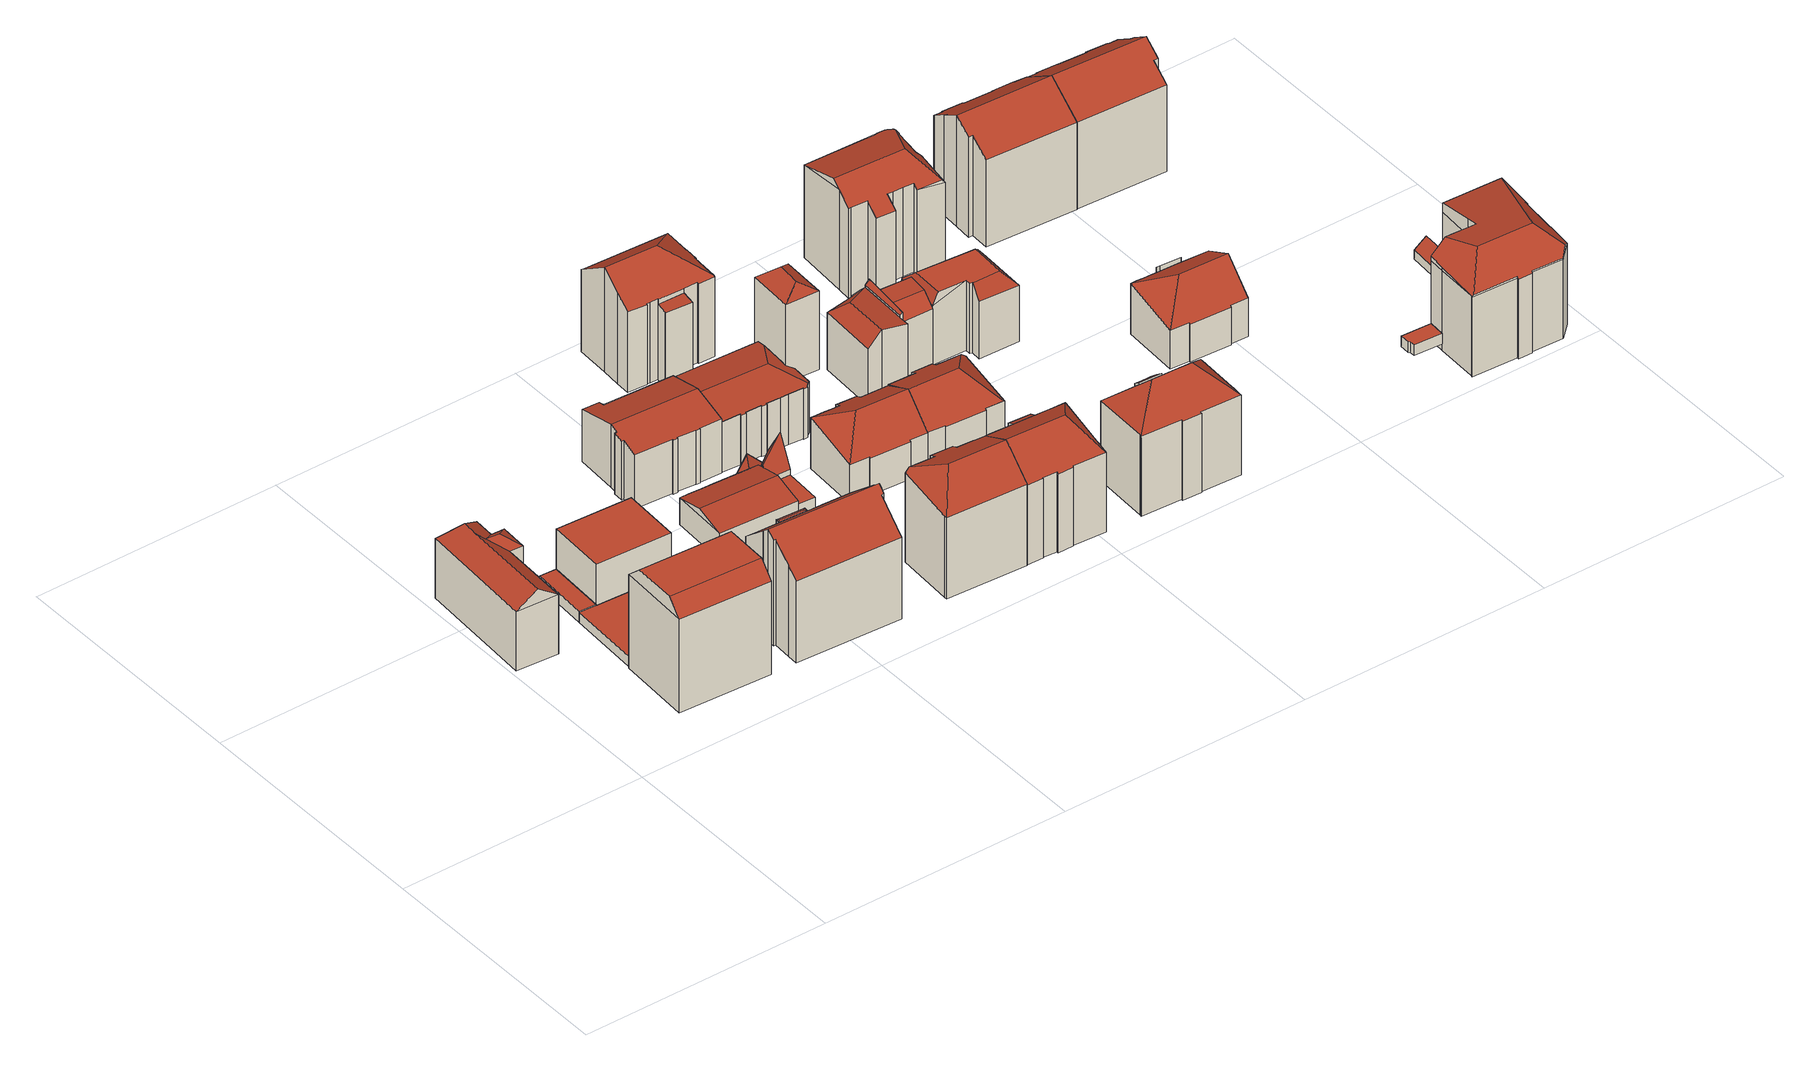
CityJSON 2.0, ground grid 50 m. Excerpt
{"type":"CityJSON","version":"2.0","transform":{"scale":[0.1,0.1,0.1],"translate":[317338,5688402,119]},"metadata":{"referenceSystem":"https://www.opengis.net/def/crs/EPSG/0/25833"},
"CityObjects":{
"building1":{"type":"Building","attributes":{"Dachtyp_tdc":"tdcFreeFormRoof","Gemeindeschluessel":14713000,"Dachneigung":35.64,"QualitaetDacherkennung":75,"Geometrietyp2DReferenz":"3000","function":"31001_9998","roofType":"5000","measuredHeight":15.45},"geometry":[{"type":"MultiSurface","lod":"2","boundaries":[[[0,1,2,3]],[[1,4,5,2]],[[4,6,7,5]],[[6,8,9,7]],[[8,10,11,9]],[[10,12,13,11]],[[12,14,15,13]],[[14,16,17,15]],[[16,0,3,17]],[[18,19,20,16,14]],[[18,14,12]],[[19,18,12,10]],[[21,22,19,10,8]],[[21,8,6]],[[22,21,6,4]],[[20,19,22,4,1]],[[0,20,1]],[[20,0,16]],[[3,2,5,7,9,11,13,15,17]]],"semantics":{"surfaces":[{"type":"WallSurface"},{"type":"RoofSurface"},{"type":"GroundSurface"}],"values":[0,0,0,0,0,0,0,0,0,1,0,1,1,1,1,1,1,1,2]}}]},
"building2":{"type":"Building","attributes":{"Dachtyp_tdc":"tdcCutGableRoof","Gemeindeschluessel":14713000,"Dachneigung":0.201,"QualitaetDacherkennung":53,"Geometrietyp2DReferenz":"3000","function":"31001_9998","roofType":"9999","measuredHeight":22.45},"geometry":[{"type":"MultiSurface","lod":"2","boundaries":[[[23,24,25,26]],[[24,27,28,25]],[[27,29,30,28]],[[29,23,26,30]],[[24,23,31,32]],[[27,24,32,33]],[[29,27,33,34]],[[23,29,34,31]],[[33,32,31,34]],[[26,25,28,30]]],"semantics":{"surfaces":[{"type":"WallSurface"},{"type":"RoofSurface"},{"type":"GroundSurface"}],"values":[0,0,0,0,1,0,1,0,1,2]}}]},
"building3":{"type":"Building","attributes":{"Gemeindeschluessel":14713000,"Geometrietyp2DReferenz":"3000","function":"31001_9998","roofType":"9999"},"children":["building3-1","building3-2"]},
"building3-1":{"type":"BuildingPart","attributes":{"Dachtyp_tdc":"tdcPolyFlatRoof","Dachneigung":0,"QualitaetDacherkennung":29,"Geometrietyp2DReferenz":"3000","roofType":"1000","measuredHeight":2.17},"parents":["building3"],"geometry":[{"type":"MultiSurface","lod":"2","boundaries":[[[35,36,37,38]],[[36,39,40,37]],[[39,41,42,40]],[[43,35,38,44]],[[43,41,39,36,35]],[[38,37,40,42,44]],[[44,42,41,43]]],"semantics":{"surfaces":[{"type":"WallSurface"},{"type":"RoofSurface"},{"type":"GroundSurface"},{"type":"ClosureSurface"}],"values":[0,0,0,0,1,2,3]}}]},
"building3-2":{"type":"BuildingPart","attributes":{"Dachtyp_tdc":"tdcPolyFlatRoof","Dachneigung":0,"QualitaetDacherkennung":27,"Geometrietyp2DReferenz":"3000","roofType":"1000","measuredHeight":2.33},"parents":["building3"],"geometry":[{"type":"MultiSurface","lod":"2","boundaries":[[[45,46,43,44,47]],[[48,49,50,42,41]],[[49,45,47,50]],[[49,48,46,45]],[[47,44,42,50]],[[41,43,46,48]],[[41,42,44,43]]],"semantics":{"surfaces":[{"type":"WallSurface"},{"type":"RoofSurface"},{"type":"GroundSurface"},{"type":"ClosureSurface"}],"values":[0,0,0,1,2,0,3]}}]},
"building4":{"type":"Building","attributes":{"Dachtyp_tdc":"tdcPolyFlatRoof","Gemeindeschluessel":14713000,"Dachneigung":0,"QualitaetDacherkennung":63,"Geometrietyp2DReferenz":"3000","function":"31001_9998","roofType":"1000","measuredHeight":10.54},"geometry":[{"type":"MultiSurface","lod":"2","boundaries":[[[51,52,53,54]],[[52,55,56,53]],[[55,57,58,56]],[[57,51,54,58]],[[57,55,52,51]],[[54,53,56,58]]],"semantics":{"surfaces":[{"type":"WallSurface"},{"type":"RoofSurface"},{"type":"GroundSurface"}],"values":[0,0,0,0,1,2]}}]},
"building5":{"type":"Building","attributes":{"Dachtyp_tdc":"tdcGableRoof","Gemeindeschluessel":14713000,"Dachneigung":12.42,"QualitaetDacherkennung":19,"Geometrietyp2DReferenz":"3000","function":"31001_9998","roofType":"3100","measuredHeight":2.72},"geometry":[{"type":"MultiSurface","lod":"2","boundaries":[[[59,60,61,62]],[[60,63,64,61]],[[63,65,66,64]],[[65,59,62,66]],[[63,60,67]],[[59,65,68]],[[60,59,68,67]],[[65,63,67,68]],[[62,61,64,66]]],"semantics":{"surfaces":[{"type":"WallSurface"},{"type":"RoofSurface"},{"type":"GroundSurface"}],"values":[0,0,0,0,0,0,1,1,2]}}]},
"building6":{"type":"Building","attributes":{"Gemeindeschluessel":14713000,"Geometrietyp2DReferenz":"3000","function":"31001_9998","roofType":"9999"},"children":["building6-1","building6-2"]},
"building6-1":{"type":"BuildingPart","attributes":{"Dachtyp_tdc":"tdcFreeFormRoof","Dachneigung":22.04,"QualitaetDacherkennung":38,"Geometrietyp2DReferenz":"3000","roofType":"5000","measuredHeight":17.11},"parents":["building6"],"geometry":[{"type":"MultiSurface","lod":"2","boundaries":[[[69,70,71,72]],[[70,73,74,71]],[[73,75,76,74]],[[75,77,78,76]],[[77,79,80,78]],[[79,81,82,80]],[[81,83,84,82]],[[83,81,85]],[[81,79,77,75,86,85]],[[75,73,70,69,73,86]],[[73,83,85,86]],[[71,74,76,78,80,82,84,74,72]],[[74,84,83,73]],[[74,73,69,72]]],"semantics":{"surfaces":[{"type":"WallSurface"},{"type":"RoofSurface"},{"type":"GroundSurface"},{"type":"ClosureSurface"}],"values":[0,0,0,0,0,0,0,1,1,1,1,2,3,3]}}]},
"building6-2":{"type":"BuildingPart","attributes":{"Dachtyp_tdc":"tdcFreeFormRoof","Dachneigung":40.83,"QualitaetDacherkennung":9,"Geometrietyp2DReferenz":"3000","roofType":"5000","measuredHeight":23.39},"parents":["building6"],"geometry":[{"type":"MultiSurface","lod":"2","boundaries":[[[87,88,89,90]],[[88,91,72,89]],[[91,69,72]],[[92,93,84,83]],[[92,94,95,93]],[[94,96,97,95]],[[96,98,99,97]],[[98,100,101,99]],[[100,102,103,101]],[[102,104,105,103]],[[104,106,107,105]],[[106,108,109,107]],[[108,110,111,109]],[[110,112,113,111]],[[112,114,115,113]],[[114,116,117,115]],[[116,118,119,117]],[[118,120,121,119]],[[120,122,123,121]],[[122,124,125,123]],[[124,126,127,125]],[[126,87,90,127]],[[122,120,118,116,114,112,110,108,106,104]],[[104,102,100,98,96,94,92,83,91,88,87,126,124,122]],[[90,89,72,74,84,93,95,97,99,101,103,105,107,109,111,113,115,117,119,121,123,125,127]],[[73,69,91,83]],[[83,84,74,73]],[[74,72,69,73]]],"semantics":{"surfaces":[{"type":"WallSurface"},{"type":"RoofSurface"},{"type":"GroundSurface"},{"type":"ClosureSurface"}],"values":[0,0,0,0,0,0,0,0,0,0,0,0,0,0,0,0,0,0,0,0,0,0,1,1,2,0,3,3]}}]},
"building7":{"type":"Building","attributes":{"Dachtyp_tdc":"tdcFreeFormRoof","Gemeindeschluessel":14713000,"Dachneigung":14.47,"QualitaetDacherkennung":83,"Geometrietyp2DReferenz":"3000","function":"31001_9998","roofType":"5000","measuredHeight":7.15},"geometry":[{"type":"MultiSurface","lod":"2","boundaries":[[[128,129,130,131]],[[129,132,133,130]],[[132,134,135,133]],[[134,136,137,135]],[[136,138,139,137]],[[138,140,141,139]],[[140,142,143,141]],[[142,144,145,143]],[[144,146,147,145]],[[146,128,131,147]],[[148,149,150,128,146]],[[151,152,153,154,155,156,129,150,149]],[[128,150,129]],[[129,156,132]],[[132,156,155,134]],[[134,155,154,136]],[[136,154,153,138]],[[138,153,152,140]],[[140,152,151,142]],[[142,151,149,148,144]],[[144,148,146]],[[131,130,133,135,137,139,141,143,145,147]]],"semantics":{"surfaces":[{"type":"WallSurface"},{"type":"RoofSurface"},{"type":"GroundSurface"}],"values":[0,0,0,0,0,0,0,0,0,0,1,1,0,0,0,0,0,0,0,0,0,2]}}]},
"building8":{"type":"Building","attributes":{"Dachtyp_tdc":"tdcGableRoof","Gemeindeschluessel":14713000,"Dachneigung":14.67,"QualitaetDacherkennung":78,"Geometrietyp2DReferenz":"3000","function":"31001_9998","roofType":"3100","measuredHeight":13.13},"geometry":[{"type":"MultiSurface","lod":"2","boundaries":[[[157,158,159,160]],[[158,161,162,159]],[[161,163,164,162]],[[163,165,166,164]],[[165,167,168,166]],[[167,169,170,168]],[[169,171,172,170]],[[171,173,174,172]],[[173,175,176,174]],[[175,177,178,176]],[[177,179,180,178]],[[179,181,182,180]],[[181,183,184,182]],[[183,185,186,184]],[[185,187,188,186]],[[187,189,190,188]],[[189,191,192,190]],[[191,193,194,192]],[[193,195,196,194]],[[195,157,160,196]],[[191,189,187,185,183,181,179,177,175,173,171,169,167,165,163,161]],[[161,158,157,195,193,191]],[[160,159,162,164,166,168,170,172,174,176,178,180,182,184,186,188,190,192,194,196]]],"semantics":{"surfaces":[{"type":"WallSurface"},{"type":"RoofSurface"},{"type":"GroundSurface"}],"values":[0,0,0,0,0,0,0,0,0,0,0,0,0,0,0,0,0,0,0,0,1,1,2]}}]},
"building9":{"type":"Building","attributes":{"Dachtyp_tdc":"tdcPolyFlatRoof","Gemeindeschluessel":14713000,"Dachneigung":0,"QualitaetDacherkennung":0,"Geometrietyp2DReferenz":"3000","BezugspunktDach":"2000","function":"31001_9998","measuredHeight":3},"geometry":[{"type":"MultiSurface","lod":"2","boundaries":[[[197,198,199,200]],[[200,199,201,202]],[[199,198,203,201]],[[198,197,204,203]],[[197,200,202,204]],[[202,201,203,204]]],"semantics":{"surfaces":[{"type":"RoofSurface"},{"type":"WallSurface"},{"type":"GroundSurface"}],"values":[0,1,1,1,1,2]}}]},
"building10":{"type":"Building","attributes":{"Gemeindeschluessel":14713000,"Geometrietyp2DReferenz":"3000","function":"31001_9998","roofType":"9999"},"children":["building10-1","building10-2"]},
"building10-1":{"type":"BuildingPart","attributes":{"Dachtyp_tdc":"tdcFreeFormRoof","Dachneigung":57.97,"QualitaetDacherkennung":7,"Geometrietyp2DReferenz":"3000","roofType":"5000","measuredHeight":5.35},"parents":["building10"],"geometry":[{"type":"MultiSurface","lod":"2","boundaries":[[[205,206,139,141]],[[206,207,208,139]],[[207,209,210,208]],[[211,209,207]],[[212,211,207,206]],[[212,206,205]],[[211,212,205,209]],[[141,139,208,210]],[[141,210,209,205]]],"semantics":{"surfaces":[{"type":"WallSurface"},{"type":"RoofSurface"},{"type":"GroundSurface"},{"type":"ClosureSurface"}],"values":[0,0,0,0,1,1,1,2,3]}}]},
"building10-2":{"type":"BuildingPart","attributes":{"Dachtyp_tdc":"tdcFreeFormRoof","Dachneigung":65.36,"QualitaetDacherkennung":5,"Geometrietyp2DReferenz":"3000","roofType":"5000","measuredHeight":10.24},"parents":["building10"],"geometry":[{"type":"MultiSurface","lod":"2","boundaries":[[[213,214,215,210,209]],[[214,216,217,215]],[[216,218,143,217]],[[218,219,205,141,143]],[[220,221,213,219,222]],[[218,216,220,222]],[[214,221,220,216]],[[213,221,214]],[[218,222,219]],[[141,210,215,217,143]],[[209,205,219,213]],[[209,210,141,205]]],"semantics":{"surfaces":[{"type":"WallSurface"},{"type":"RoofSurface"},{"type":"GroundSurface"},{"type":"ClosureSurface"}],"values":[0,0,0,0,1,1,0,0,0,2,0,3]}}]},
"building11":{"type":"Building","attributes":{"Dachtyp_tdc":"tdcFreeFormRoof","Gemeindeschluessel":14713000,"Dachneigung":43.64,"QualitaetDacherkennung":47,"Geometrietyp2DReferenz":"3000","function":"31001_9998","roofType":"5000","measuredHeight":22.52},"geometry":[{"type":"MultiSurface","lod":"2","boundaries":[[[223,224,225,226]],[[224,227,228,225]],[[227,229,230,228]],[[229,231,232,230]],[[231,233,234,232]],[[233,235,236,234]],[[235,237,238,236]],[[237,239,240,238]],[[239,241,242,240]],[[241,243,244,242]],[[243,245,246,244]],[[245,247,248,246]],[[247,223,226,248]],[[249,250,227,224,223]],[[247,251,249,223]],[[251,245,243,241,239,237,235,233,231,229,250,249]],[[229,227,250]],[[247,245,251]],[[226,225,228,230,232,234,236,238,240,242,244,246,248]]],"semantics":{"surfaces":[{"type":"WallSurface"},{"type":"RoofSurface"},{"type":"GroundSurface"}],"values":[0,0,0,0,0,0,0,0,0,0,0,0,0,1,1,1,0,0,2]}}]},
"building12":{"type":"Building","attributes":{"Dachtyp_tdc":"tdcFreeFormRoof","Gemeindeschluessel":14713000,"Dachneigung":11.57,"QualitaetDacherkennung":50,"Geometrietyp2DReferenz":"3000","function":"31001_9998","roofType":"5000","measuredHeight":12.09},"geometry":[{"type":"MultiSurface","lod":"2","boundaries":[[[252,253,254,255]],[[253,256,257,254]],[[256,258,259,257]],[[258,260,261,259]],[[260,262,263,261]],[[262,264,265,263]],[[264,266,267,265]],[[266,268,269,267]],[[268,270,271,269]],[[270,272,273,271]],[[272,274,275,273]],[[274,276,277,275]],[[276,278,279,277]],[[278,280,281,279]],[[280,282,283,281]],[[282,284,285,283]],[[284,286,287,285]],[[286,288,289,287]],[[288,290,291,289]],[[290,292,293,291]],[[292,294,295,293]],[[294,296,297,295]],[[296,252,255,297]],[[298,299,300,301,302,303,304,305]],[[302,306,307,308,309,303]],[[310,268,266,311,312,313,314,256,253,315,304,303,309,316,317,276,274,318]],[[270,310,318,272]],[[272,318,274]],[[276,317,278]],[[278,317,316,280]],[[280,316,309,308,282]],[[296,305,304,315,252]],[[252,315,253]],[[256,314,258]],[[258,314,313,260]],[[260,313,312,262]],[[262,312,311,264]],[[264,311,266]],[[268,310,270]],[[282,308,307,284]],[[284,307,306,286]],[[294,298,305,296]],[[288,301,300,290]],[[286,306,302,301,288]],[[290,300,299,292]],[[292,299,298,294]],[[255,254,257,259,261,263,265,267,269,271,273,275,277,279,281,283,285,287,289,291,293,295,297]]],"semantics":{"surfaces":[{"type":"WallSurface"},{"type":"RoofSurface"},{"type":"GroundSurface"}],"values":[0,0,0,0,0,0,0,0,0,0,0,0,0,0,0,0,0,0,0,0,0,0,0,1,1,1,0,0,0,0,0,0,0,0,0,0,0,0,0,0,0,0,0,0,0,0,2]}}]},
"building13":{"type":"Building","attributes":{"Dachtyp_tdc":"tdcHipAndGableRoof","Gemeindeschluessel":14713000,"Dachneigung":44.43,"QualitaetDacherkennung":40,"Geometrietyp2DReferenz":"3000","function":"31001_9998","roofType":"5000","measuredHeight":13.6},"geometry":[{"type":"MultiSurface","lod":"2","boundaries":[[[319,320,321,322]],[[320,323,324,321]],[[323,325,326,324]],[[325,327,328,326]],[[327,329,330,328]],[[329,331,332,330]],[[331,333,334,332]],[[333,335,336,334]],[[335,337,338,336]],[[337,339,340,338]],[[339,341,342,340]],[[341,343,344,342]],[[343,345,346,344]],[[345,347,348,346]],[[347,349,350,348]],[[349,319,322,350]],[[345,343,351]],[[343,341,339,337,335,333,331,351]],[[331,329,327,325,323,320,319,349,347,345,351]],[[322,321,324,326,328,330,332,334,336,338,340,342,344,346,348,350]]],"semantics":{"surfaces":[{"type":"WallSurface"},{"type":"RoofSurface"},{"type":"GroundSurface"}],"values":[0,0,0,0,0,0,0,0,0,0,0,0,0,0,0,0,1,1,1,2]}}]},
"building14":{"type":"Building","attributes":{"Gemeindeschluessel":14713000,"Geometrietyp2DReferenz":"3000","function":"31001_9998","roofType":"9999"},"children":["building14-1","building14-2"]},
"building14-1":{"type":"BuildingPart","attributes":{"Dachtyp_tdc":"tdcHipAndGableRoof","Dachneigung":44.74,"QualitaetDacherkennung":51,"Geometrietyp2DReferenz":"3000","roofType":"5000","measuredHeight":22.48},"parents":["building14"],"geometry":[{"type":"MultiSurface","lod":"2","boundaries":[[[352,353,354,355]],[[353,356,357,354]],[[356,358,359,357]],[[358,360,361,359]],[[360,362,363,361]],[[362,245,364,363]],[[245,365,366,364]],[[365,367,368,366]],[[369,370,371,372]],[[370,373,374,371]],[[373,375,376,374]],[[375,377,378,376]],[[377,379,380,378]],[[379,381,382,380]],[[381,383,384,382]],[[383,385,386,384]],[[385,387,388,386]],[[387,352,355,388]],[[383,381,379,377,375,373,370,389]],[[370,369,390,367,365,245,362,389]],[[362,360,358,356,353,352,387,385,383,389]],[[355,354,357,359,361,363,364,366,368,372,371,374,376,378,380,382,384,386,388]],[[372,368,367,390,369]]],"semantics":{"surfaces":[{"type":"WallSurface"},{"type":"RoofSurface"},{"type":"GroundSurface"},{"type":"ClosureSurface"}],"values":[0,0,0,0,0,0,0,0,0,0,0,0,0,0,0,0,0,0,1,1,1,2,3]}}]},
"building14-2":{"type":"BuildingPart","attributes":{"Dachtyp_tdc":"tdcPolyFlatRoof","Dachneigung":25.79,"QualitaetDacherkennung":53,"Geometrietyp2DReferenz":"3000","roofType":"2100","measuredHeight":19.41},"parents":["building14"],"geometry":[{"type":"MultiSurface","lod":"2","boundaries":[[[365,366,368,367]],[[365,391,392,366]],[[391,393,394,392]],[[393,395,396,394]],[[395,397,398,396]],[[397,399,400,398]],[[399,369,372,400]],[[399,397,395,393,391,365,367,390,369]],[[368,366,392,394,396,398,400,372]],[[367,368,372,369,390]]],"semantics":{"surfaces":[{"type":"WallSurface"},{"type":"RoofSurface"},{"type":"GroundSurface"},{"type":"ClosureSurface"}],"values":[0,0,0,0,0,0,0,1,2,3]}}]},
"building15":{"type":"Building","attributes":{"Gemeindeschluessel":14713000,"Geometrietyp2DReferenz":"3000","function":"31001_9998","roofType":"9999"},"children":["building15-1","building15-2"]},
"building15-1":{"type":"BuildingPart","attributes":{"Dachtyp_tdc":"tdcPolyFlatRoof","Dachneigung":9.5,"QualitaetDacherkennung":42,"Geometrietyp2DReferenz":"3000","roofType":"2100","measuredHeight":15.81},"parents":["building15"],"geometry":[{"type":"MultiSurface","lod":"2","boundaries":[[[401,402,403,404]],[[402,405,406,403]],[[405,407,408,406]],[[407,409,410,408]],[[409,407,405,402,401]],[[404,403,406,408,410]],[[404,410,409,401]]],"semantics":{"surfaces":[{"type":"WallSurface"},{"type":"RoofSurface"},{"type":"GroundSurface"},{"type":"ClosureSurface"}],"values":[0,0,0,0,1,2,3]}}]},
"building15-2":{"type":"BuildingPart","attributes":{"Dachtyp_tdc":"tdcHipAndGableRoof","Dachneigung":36.44,"QualitaetDacherkennung":49,"Geometrietyp2DReferenz":"3000","roofType":"5000","measuredHeight":21.84},"parents":["building15"],"geometry":[{"type":"MultiSurface","lod":"2","boundaries":[[[411,412,404,413]],[[412,401,404]],[[414,415,416,410,409]],[[415,417,418,416]],[[417,419,420,418]],[[419,421,422,420]],[[421,423,424,422]],[[423,425,426,424]],[[425,427,428,426]],[[427,429,430,428]],[[429,431,432,430]],[[431,433,434,432]],[[433,435,436,434]],[[435,437,438,436]],[[437,439,440,438]],[[439,441,442,440]],[[441,443,444,442]],[[443,445,446,444]],[[445,447,448,446]],[[447,411,413,448]],[[443,441,439,437,435,433,449]],[[433,431,429,427,449]],[[427,425,423,421,419,417,415,414,412,411,447,445,443,449]],[[413,404,410,416,418,420,422,424,426,428,430,432,434,436,438,440,442,444,446,448]],[[414,409,401,412]],[[409,410,404,401]]],"semantics":{"surfaces":[{"type":"WallSurface"},{"type":"RoofSurface"},{"type":"GroundSurface"},{"type":"ClosureSurface"}],"values":[0,0,0,0,0,0,0,0,0,0,0,0,0,0,0,0,0,0,0,0,1,1,1,2,0,3]}}]},
"building16":{"type":"Building","attributes":{"Dachtyp_tdc":"tdcFreeFormRoof","Gemeindeschluessel":14713000,"Dachneigung":43.61,"QualitaetDacherkennung":34,"Geometrietyp2DReferenz":"3000","function":"31001_9998","roofType":"5000","measuredHeight":13.53},"geometry":[{"type":"MultiSurface","lod":"2","boundaries":[[[450,451,452,330]],[[451,453,454,452]],[[453,455,456,454]],[[455,457,458,456]],[[457,459,460,458]],[[459,461,462,460]],[[461,463,464,462]],[[463,465,466,464]],[[465,467,468,466]],[[467,469,470,468]],[[469,471,472,470]],[[471,473,474,472]],[[473,475,476,474]],[[475,477,334,476]],[[477,450,330,334]],[[478,467,465,479,480]],[[479,463,461,459,457,455,453,451,450,481,480]],[[469,478,480,481,477,475,473,471]],[[465,463,479]],[[469,467,478]],[[450,477,481]],[[330,452,454,456,458,460,462,464,466,468,470,472,474,476,334]]],"semantics":{"surfaces":[{"type":"WallSurface"},{"type":"RoofSurface"},{"type":"GroundSurface"}],"values":[0,0,0,0,0,0,0,0,0,0,0,0,0,0,0,1,1,1,0,0,0,2]}}]},
"building17":{"type":"Building","attributes":{"Dachtyp_tdc":"tdcFreeFormRoof","Gemeindeschluessel":14713000,"Dachneigung":35.57,"QualitaetDacherkennung":5,"Geometrietyp2DReferenz":"3000","function":"31001_9998","roofType":"5000","measuredHeight":18.81},"geometry":[{"type":"MultiSurface","lod":"2","boundaries":[[[482,483,484,485]],[[483,486,487,484]],[[486,488,489,487]],[[488,482,485,489]],[[490,488,486]],[[491,490,486,483]],[[491,483,482]],[[490,491,482,488]],[[485,484,487,489]]],"semantics":{"surfaces":[{"type":"WallSurface"},{"type":"RoofSurface"},{"type":"GroundSurface"}],"values":[0,0,0,0,1,1,1,1,2]}}]},
"building18":{"type":"Building","attributes":{"Gemeindeschluessel":14713000,"Geometrietyp2DReferenz":"3000","function":"31001_9998","roofType":"9999"},"children":["building18-1","building18-2","building18-3"]},
"building18-1":{"type":"BuildingPart","attributes":{"Dachtyp_tdc":"tdcHipAndGableRoof","Dachneigung":11.38,"QualitaetDacherkennung":42,"Geometrietyp2DReferenz":"3000","roofType":"5000","measuredHeight":14.66},"parents":["building18"],"geometry":[{"type":"MultiSurface","lod":"2","boundaries":[[[492,493,494,495]],[[493,496,497,494]],[[496,498,499,497]],[[498,500,501,499]],[[500,502,503,501]],[[502,504,505,503]],[[506,507,508,509]],[[507,492,495,508]],[[504,502,500,498,496,510]],[[496,493,492,510]],[[492,507,506,504,510]],[[495,494,497,499,501,503,505,509,508]],[[506,509,505,504]]],"semantics":{"surfaces":[{"type":"WallSurface"},{"type":"RoofSurface"},{"type":"GroundSurface"},{"type":"ClosureSurface"}],"values":[0,0,0,0,0,0,0,0,1,1,1,2,3]}}]},
"building18-2":{"type":"BuildingPart","attributes":{"Dachtyp_tdc":"tdcPolyFlatRoof","Dachneigung":37.88,"QualitaetDacherkennung":67,"Geometrietyp2DReferenz":"3000","roofType":"2100","measuredHeight":14.92},"parents":["building18"],"geometry":[{"type":"MultiSurface","lod":"2","boundaries":[[[511,512,513]],[[511,514,515,512]],[[514,516,506,509,515]],[[517,518,519,520,505]],[[518,517,516,514,511]],[[512,515,509,505,520,521,522]],[[505,504,506,516,517]],[[505,509,506,504]],[[511,513,523,524,519,518]],[[513,512,522,523]],[[523,522,521,524]],[[524,521,520,519]]],"semantics":{"surfaces":[{"type":"WallSurface"},{"type":"RoofSurface"},{"type":"GroundSurface"},{"type":"ClosureSurface"}],"values":[0,0,0,0,1,2,0,3,0,3,3,3]}}]},
"building18-3":{"type":"BuildingPart","attributes":{"Dachtyp_tdc":"tdcCutGableRoof","Dachneigung":46.54,"QualitaetDacherkennung":61,"Geometrietyp2DReferenz":"3000","roofType":"9999","measuredHeight":14.48},"parents":["building18"],"geometry":[{"type":"MultiSurface","lod":"2","boundaries":[[[519,525,526,520]],[[525,527,528,526]],[[527,529,530,528]],[[529,531,532,530]],[[531,533,534,532]],[[533,535,536,534]],[[535,513,512,536]],[[531,529,527,525,519,524]],[[523,513,535,533]],[[524,523,533,531]],[[520,526,528,530,532,534,536,512,522,521]],[[522,512,513,523]],[[521,522,523,524]],[[519,520,521,524]]],"semantics":{"surfaces":[{"type":"WallSurface"},{"type":"RoofSurface"},{"type":"GroundSurface"},{"type":"ClosureSurface"}],"values":[0,0,0,0,0,0,0,1,1,1,2,3,3,3]}}]},
"building19":{"type":"Building","attributes":{"Gemeindeschluessel":14713000,"Geometrietyp2DReferenz":"3000","function":"31001_9998","roofType":"9999"},"children":["building19-1","building19-2"]},
"building19-1":{"type":"BuildingPart","attributes":{"Dachtyp_tdc":"tdcHipRoof","Dachneigung":43.5,"QualitaetDacherkennung":73,"Geometrietyp2DReferenz":"3000","roofType":"3200","measuredHeight":22.29},"parents":["building19"],"geometry":[{"type":"MultiSurface","lod":"2","boundaries":[[[537,538,539,540]],[[538,541,542,539]],[[541,543,544,542]],[[543,545,546,544]],[[545,547,548,546]],[[547,549,550,548]],[[549,551,552,550]],[[551,553,552]],[[554,555,556,557]],[[555,558,559,556]],[[558,560,561,559]],[[560,562,563,561]],[[562,564,565,563]],[[564,566,567,565]],[[566,568,569,567]],[[568,570,571,569]],[[570,572,573,571]],[[572,574,575,573]],[[574,576,577,575]],[[576,578,579,577]],[[578,580,581,579]],[[580,537,540,581]],[[576,574,572,570,568,566,564,562,582]],[[549,547,545,543,541,583]],[[562,560,558,555,554,553,551,549,583,582]],[[541,538,537,580,578,576,582,583]],[[540,539,542,544,546,548,550,552,557,556,559,561,563,565,567,569,571,573,575,577,579,581]],[[554,557,552,553]]],"semantics":{"surfaces":[{"type":"WallSurface"},{"type":"RoofSurface"},{"type":"GroundSurface"},{"type":"ClosureSurface"}],"values":[0,0,0,0,0,0,0,0,0,0,0,0,0,0,0,0,0,0,0,0,0,0,1,1,1,1,2,3]}}]},
"building19-2":{"type":"BuildingPart","attributes":{"Dachtyp_tdc":"tdcPolyFlatRoof","Dachneigung":33.32,"QualitaetDacherkennung":60,"Geometrietyp2DReferenz":"3000","roofType":"2100","measuredHeight":16.84},"parents":["building19"],"geometry":[{"type":"MultiSurface","lod":"2","boundaries":[[[584,585,586,587]],[[585,588,589,586]],[[588,590,591,589]],[[590,592,593,591]],[[592,594,595,593]],[[594,596,554,557,595]],[[597,584,587,552,553]],[[597,596,594,592,590,588,585,584]],[[587,586,589,591,593,595,557,552]],[[553,554,596,597]],[[553,552,557,554]]],"semantics":{"surfaces":[{"type":"WallSurface"},{"type":"RoofSurface"},{"type":"GroundSurface"},{"type":"ClosureSurface"}],"values":[0,0,0,0,0,0,0,1,2,0,3]}}]},
"building20":{"type":"Building","attributes":{"Dachtyp_tdc":"tdcFreeFormRoof","Gemeindeschluessel":14713000,"Dachneigung":0.538,"QualitaetDacherkennung":46,"Geometrietyp2DReferenz":"3000","function":"31001_9998","roofType":"5000","measuredHeight":14.73},"geometry":[{"type":"MultiSurface","lod":"2","boundaries":[[[598,599,600,601]],[[599,602,603,600]],[[602,604,605,603]],[[604,606,607,605]],[[606,608,609,607]],[[608,610,611,609]],[[610,612,613,611]],[[612,614,615,613]],[[614,616,617,615]],[[616,618,619,617]],[[618,620,621,619]],[[620,622,623,621]],[[622,624,625,623]],[[624,626,627,625]],[[626,628,629,627]],[[628,598,601,629]],[[630,631,632,604,602]],[[633,634,618,616,614,612,610,608,606,632,631]],[[622,620,634,633,635,624]],[[624,635,636,626]],[[628,636,635,633,631,630,599,598]],[[602,599,630]],[[606,604,632]],[[620,618,634]],[[628,626,636]],[[601,600,603,605,607,609,611,613,615,617,619,621,623,625,627,629]]],"semantics":{"surfaces":[{"type":"WallSurface"},{"type":"RoofSurface"},{"type":"GroundSurface"}],"values":[0,0,0,0,0,0,0,0,0,0,0,0,0,0,0,0,1,1,1,1,1,0,0,0,0,2]}}]},
"building21":{"type":"Building","attributes":{"Dachtyp_tdc":"tdcFreeFormRoof","Gemeindeschluessel":14713000,"Dachneigung":17,"QualitaetDacherkennung":22,"Geometrietyp2DReferenz":"3000","function":"31001_9998","roofType":"5000","measuredHeight":22.2},"geometry":[{"type":"MultiSurface","lod":"2","boundaries":[[[637,638,639,640]],[[638,641,642,639]],[[641,643,644,642]],[[643,645,646,644]],[[645,647,648,646]],[[647,649,650,648]],[[649,651,652,650]],[[651,653,654,652]],[[653,655,656,654]],[[655,657,658,656]],[[657,659,660,658]],[[659,661,662,660]],[[661,663,664,662]],[[663,665,666,664]],[[665,667,668,666]],[[667,669,670,668]],[[669,671,672,670]],[[671,673,674,672]],[[673,675,676,674]],[[675,677,678,676]],[[677,679,680,678]],[[679,681,682,680]],[[681,683,684,682]],[[683,637,640,684]],[[685,667,665,663,661,659,686,687]],[[686,657,655,653,651,649,647,645,688,687]],[[681,679,677,675,673,671,669,685,687,688,643,641,638,637,683]],[[645,643,688]],[[659,657,686]],[[669,667,685]],[[640,639,642,644,646,648,650,652,654,656,658,660,662,664,666,668,670,672,674,676,678,680,682,684]]],"semantics":{"surfaces":[{"type":"WallSurface"},{"type":"RoofSurface"},{"type":"GroundSurface"}],"values":[0,0,0,0,0,0,0,0,0,0,0,0,0,0,0,0,0,0,0,0,0,0,0,0,1,1,1,0,0,0,2]}}]},
"building22":{"type":"Building","attributes":{"Gemeindeschluessel":14713000,"Geometrietyp2DReferenz":"3000","function":"31001_9998","roofType":"9999"},"children":["building22-1","building22-2"]},
"building22-1":{"type":"BuildingPart","attributes":{"Dachtyp_tdc":"tdcHipAndGableRoof","Dachneigung":44.44,"QualitaetDacherkennung":40,"Geometrietyp2DReferenz":"3000","roofType":"5000","measuredHeight":13.73},"parents":["building22"],"geometry":[{"type":"MultiSurface","lod":"2","boundaries":[[[689,690,691,692]],[[693,694,695,696]],[[694,697,698,695]],[[697,699,700,698]],[[699,701,702,700]],[[701,703,704,702]],[[703,705,706,704]],[[705,707,708,706]],[[707,709,710,708]],[[709,711,712,710]],[[711,713,714,712]],[[713,715,716,714]],[[715,689,692,716]],[[711,709,717]],[[709,707,705,703,701,699,697,717]],[[697,694,693,690,689,715,713,711,717]],[[692,691,696,695,698,700,702,704,706,708,710,712,714,716]],[[696,691,690,693]]],"semantics":{"surfaces":[{"type":"WallSurface"},{"type":"RoofSurface"},{"type":"GroundSurface"},{"type":"ClosureSurface"}],"values":[0,0,0,0,0,0,0,0,0,0,0,0,0,1,1,1,2,3]}}]},
"building22-2":{"type":"BuildingPart","attributes":{"Dachtyp_tdc":"tdcPolyFlatRoof","Dachneigung":42.07,"QualitaetDacherkennung":60,"Geometrietyp2DReferenz":"3000","roofType":"2100","measuredHeight":11.64},"parents":["building22"],"geometry":[{"type":"MultiSurface","lod":"2","boundaries":[[[718,719,693,696,720]],[[721,722,723,691,690]],[[722,718,720,723]],[[722,721,719,718]],[[720,696,691,723]],[[690,693,719,721]],[[690,691,696,693]]],"semantics":{"surfaces":[{"type":"WallSurface"},{"type":"RoofSurface"},{"type":"GroundSurface"},{"type":"ClosureSurface"}],"values":[0,0,0,1,2,0,3]}}]},
"building23":{"type":"Building","attributes":{"Dachtyp_tdc":"tdcGableRoof","Gemeindeschluessel":14713000,"Dachneigung":33.89,"QualitaetDacherkennung":49,"Geometrietyp2DReferenz":"3000","function":"31001_9998","roofType":"3100","measuredHeight":23.28},"geometry":[{"type":"MultiSurface","lod":"2","boundaries":[[[724,725,726,727]],[[725,728,729,726]],[[728,730,731,729]],[[730,732,733,731]],[[732,734,735,733]],[[734,736,737,735]],[[736,738,739,737]],[[738,740,741,739]],[[740,742,743,741]],[[742,744,745,743]],[[744,746,747,745]],[[746,748,749,747]],[[748,750,751,749]],[[750,752,753,751]],[[752,754,755,753]],[[754,756,757,755]],[[756,758,759,757]],[[758,724,727,759]],[[754,752,750,748,746,744]],[[744,742,740,738,736,734,732,730,728,725,724,758,756,754]],[[727,726,729,731,733,735,737,739,741,743,745,747,749,751,753,755,757,759]]],"semantics":{"surfaces":[{"type":"WallSurface"},{"type":"RoofSurface"},{"type":"GroundSurface"}],"values":[0,0,0,0,0,0,0,0,0,0,0,0,0,0,0,0,0,0,1,1,2]}}]},
"building24":{"type":"Building","attributes":{"Dachtyp_tdc":"tdcPolyFlatRoof","Gemeindeschluessel":14713000,"Dachneigung":0,"QualitaetDacherkennung":84,"Geometrietyp2DReferenz":"3000","function":"31001_9998","roofType":"1000","measuredHeight":2.21},"geometry":[{"type":"MultiSurface","lod":"2","boundaries":[[[760,761,762,763]],[[761,764,765,762]],[[764,766,767,765]],[[766,768,769,767]],[[768,770,771,769]],[[770,760,763,771]],[[770,768,766,764,761,760]],[[763,762,765,767,769,771]]],"semantics":{"surfaces":[{"type":"WallSurface"},{"type":"RoofSurface"},{"type":"GroundSurface"}],"values":[0,0,0,0,0,0,1,2]}}]},
"building25":{"type":"Building","attributes":{"Dachtyp_tdc":"tdcGableRoof","Gemeindeschluessel":14713000,"Dachneigung":34.45,"QualitaetDacherkennung":50,"Geometrietyp2DReferenz":"3000","function":"31001_9998","roofType":"3100","measuredHeight":23.2},"geometry":[{"type":"MultiSurface","lod":"2","boundaries":[[[772,746,773,774]],[[746,744,775,773]],[[744,776,777,775]],[[776,778,779,777]],[[778,780,781,779]],[[780,782,783,781]],[[782,784,785,783]],[[784,786,787,785]],[[786,788,789,787]],[[788,790,791,789]],[[790,792,793,791]],[[792,794,795,793]],[[794,796,797,795]],[[796,798,799,797]],[[798,800,801,799]],[[800,802,803,801]],[[802,804,805,803]],[[804,772,774,805]],[[800,798,796,794,792,790,788,786,784,782,780,778,776,744]],[[744,746,772,804,802,800]],[[774,773,775,777,779,781,783,785,787,789,791,793,795,797,799,801,803,805]]],"semantics":{"surfaces":[{"type":"WallSurface"},{"type":"RoofSurface"},{"type":"GroundSurface"}],"values":[0,0,0,0,0,0,0,0,0,0,0,0,0,0,0,0,0,0,1,1,2]}}]},
"building26":{"type":"Building","attributes":{"Dachtyp_tdc":"tdcFreeFormRoof","Gemeindeschluessel":14713000,"Dachneigung":11.39,"QualitaetDacherkennung":21,"Geometrietyp2DReferenz":"3000","function":"31001_9998","roofType":"5000","measuredHeight":21.84},"geometry":[{"type":"MultiSurface","lod":"2","boundaries":[[[806,807,808,809]],[[807,810,811,808]],[[810,812,813,811]],[[812,814,815,813]],[[814,816,817,815]],[[816,818,819,817]],[[818,820,821,819]],[[820,822,823,821]],[[822,824,825,823]],[[824,826,827,825]],[[826,828,829,827]],[[828,830,831,829]],[[830,832,833,831]],[[832,834,835,833]],[[834,836,837,835]],[[836,838,839,837]],[[838,840,841,839]],[[840,842,843,841]],[[842,844,845,843]],[[844,846,847,845]],[[846,848,849,847]],[[848,850,851,849]],[[850,806,809,851]],[[852,853,854,855,856,857,858,859]],[[860,861,862,863,864,865,866,867]],[[856,868,869,870,871,872,873,874,860,867,857]],[[844,875,876,858,857,867,866,877,846]],[[848,877,866,865,850]],[[846,877,848]],[[840,876,875,842]],[[838,859,858,876,840]],[[842,875,844]],[[814,874,873,816]],[[812,861,860,874,814]],[[816,873,872,818]],[[818,872,871,820]],[[820,871,870,822]],[[822,870,869,824]],[[824,869,868,826]],[[826,868,856,828]],[[850,865,864,806]],[[806,864,863,807]],[[807,863,862,810]],[[810,862,861,812]],[[836,852,859,838]],[[828,856,855,830]],[[830,855,854,832]],[[832,854,853,834]],[[834,853,852,836]],[[809,808,811,813,815,817,819,821,823,825,827,829,831,833,835,837,839,841,843,845,847,849,851]]],"semantics":{"surfaces":[{"type":"WallSurface"},{"type":"RoofSurface"},{"type":"GroundSurface"}],"values":[0,0,0,0,0,0,0,0,0,0,0,0,0,0,0,0,0,0,0,0,0,0,0,1,1,1,1,0,0,0,0,0,0,0,0,0,0,0,0,0,0,0,0,0,0,0,0,0,0,2]}}]},
"building27":{"type":"Building","attributes":{"Dachtyp_tdc":"tdcFreeFormRoof","Gemeindeschluessel":14713000,"Dachneigung":39.49,"QualitaetDacherkennung":22,"Geometrietyp2DReferenz":"3000","function":"31001_9998","roofType":"5000","measuredHeight":3.81},"geometry":[{"type":"MultiSurface","lod":"2","boundaries":[[[878,879,880,881]],[[879,882,883,880]],[[882,884,885,883]],[[884,886,887,885]],[[886,888,889,887]],[[888,878,881,889]],[[886,890,891,879,878,888]],[[884,882,891,890]],[[882,879,891]],[[886,884,890]],[[881,880,883,885,887,889]]],"semantics":{"surfaces":[{"type":"WallSurface"},{"type":"RoofSurface"},{"type":"GroundSurface"}],"values":[0,0,0,0,0,0,1,1,0,0,2]}}]}
},
"vertices":[
[44,593,128],[105,589,128],[105,589,4],[44,593,4],[103,547,128],[103,547,4],[129,545,128],[129,545,4],[126,490,128],[126,490,4],[99,491,128],[99,491,4],[92,349,128],[92,349,4],[8,354,128],[8,354,4],[22,594,128],[22,594,4],[50,351,158],[60,534,158],[62,566,158],[99,519,148],[72,521,149],
[163,250,197],[347,240,197],[347,240,2],[163,250,2],[340,92,197],[340,92,2],[155,102,197],[155,102,2],[161,219,227],[346,209,227],[342,121,227],[157,131,227],
[355,385,26],[347,240,26],[347,240,5],[355,385,5],[163,250,26],[163,250,5],[171,395,26],[171,395,5],[204,393,26],[204,393,5],
[210,510,28],[204,393,28],[210,510,5],[171,395,28],[177,512,28],[177,512,5],
[210,510,112],[361,502,112],[361,502,6],[210,510,6],[355,385,112],[355,385,6],[204,393,112],[204,393,6],
[391,271,21],[396,371,21],[396,371,10],[391,271,10],[458,367,30],[458,367,10],[453,268,30],[453,268,10],[425,369,37],[420,270,37],
[423,237,157],[436,237,162],[436,237,4],[423,237,4],[465,235,174],[465,235,4],[466,244,174],[466,244,4],[468,244,174],[468,244,4],[521,241,174],[521,241,4],[523,241,174],[523,241,4],[522,232,174],[522,232,4],[518,236,175],[470,239,175],
[395,185,220],[398,238,174],[398,238,4],[395,185,4],[423,237,174],[522,231,174],[522,231,4],[552,230,174],[552,230,4],[610,227,174],[610,227,4],[607,170,224],[607,170,4],[612,169,224],[612,169,4],[611,158,233],[611,158,4],[611,152,238],[611,152,4],[611,148,235],[611,148,4],[610,138,226],[610,138,4],[605,138,225],[605,138,4],[602,79,174],[602,79,4],[390,90,174],[390,90,4],[391,112,193],[391,112,4],[393,149,225],[393,149,4],[388,149,225],[388,149,4],[389,165,238],[389,165,4],[390,180,225],[390,180,4],[394,180,224],[394,180,4],
[453,381,68],[459,498,68],[459,498,12],[453,381,12],[478,497,68],[478,497,12],[503,495,68],[503,495,12],[526,494,68],[526,494,12],[594,490,68],[594,490,12],[616,489,68],[616,489,12],[615,464,68],[615,464,12],[611,392,68],[611,392,12],[610,372,68],[610,372,12],[611,392,73],[613,432,83],[456,440,83],[615,464,75],[616,489,69],[594,490,69],[526,494,69],[503,495,69],[478,497,69],
[470,720,122],[610,713,122],[610,713,9],[470,720,9],[606,641,141],[606,641,9],[602,570,122],[602,570,9],[557,572,122],[557,572,9],[557,570,122],[557,570,9],[549,571,122],[549,571,9],[549,572,122],[549,572,9],[513,575,122],[513,575,9],[512,573,122],[512,573,9],[503,573,122],[503,573,9],[503,575,122],[503,575,9],[428,580,122],[428,580,9],[430,613,131],[430,613,9],[426,613,131],[426,613,9],[427,633,136],[427,633,9],[431,633,136],[431,633,9],[432,650,141],[432,650,9],[437,736,118],[437,736,9],[471,734,118],[471,734,9],
[615,464,43],[611,392,43],[658,388,43],[662,462,43],[658,388,13],[662,462,13],[611,392,13],[615,464,13],
[616,489,22],[594,490,22],[596,530,22],[596,530,12],[665,526,22],[665,526,12],[623,529,65],[611,505,48],
[665,526,54],[665,522,54],[665,522,12],[662,462,54],[662,462,12],[615,464,54],[616,489,54],[663,490,114],[665,522,61],[616,475,77],
[692,74,176],[692,79,176],[692,79,7],[692,74,7],[698,195,193],[698,195,7],[725,194,202],[725,194,7],[758,192,202],[758,192,7],[759,206,195],[759,206,7],[803,203,195],[803,203,7],[803,190,202],[803,190,7],[835,188,202],[835,188,7],[838,187,202],[838,187,7],[853,186,202],[853,186,7],[858,186,202],[858,186,7],[853,65,176],[853,65,7],[739,131,232],[706,195,202],[855,125,232],
[773,561,115],[773,559,115],[773,559,10],[773,561,10],[765,559,115],[765,559,10],[765,561,115],[765,561,10],[736,563,115],[736,563,10],[720,564,115],[720,564,10],[691,565,115],[691,565,10],[691,563,115],[691,563,10],[681,564,115],[681,564,10],[681,566,115],[681,566,10],[649,567,115],[649,567,10],[649,565,115],[649,565,10],[639,565,115],[639,565,10],[639,568,115],[639,568,10],[602,570,115],[602,570,10],[610,713,115],[610,713,10],[657,711,115],[657,711,10],[781,705,115],[781,705,10],[778,647,115],[778,647,10],[777,636,115],[777,636,10],[776,624,115],[776,624,10],[786,612,115],[786,612,10],[784,569,115],[784,569,10],[786,612,116],[776,624,120],[777,636,120],[778,647,120],[780,687,121],[748,634,131],[779,566,117],[784,569,116],[781,705,118],[657,711,118],[610,713,118],[606,642,131],[681,566,116],[691,565,116],[720,564,116],[736,563,116],[765,561,116],[773,561,116],[602,570,116],[639,568,116],[649,567,116],
[755,470,133],[771,469,133],[771,469,27],[755,470,27],[772,481,127],[772,481,27],[813,479,126],[813,479,27],[813,466,133],[813,466,27],[868,464,133],[868,464,27],[865,405,163],[865,405,27],[862,348,107],[862,348,27],[827,350,107],[827,350,27],[827,348,105],[827,348,27],[746,353,105],[746,353,27],[746,355,107],[746,355,27],[706,357,107],[706,357,27],[713,472,133],[713,472,27],[725,472,133],[725,472,27],[741,471,133],[741,471,27],[760,411,163],
[914,60,172],[914,63,175],[914,63,8],[914,60,8],[886,65,175],[886,65,8],[886,64,174],[886,64,8],[853,65,174],[853,65,8],[855,125,233],[855,125,8],[858,186,8],[867,186,202],[867,186,8],[867,185,202],[867,185,8],[988,179,202],[1018,177,202],[1018,177,8],[988,179,8],[1018,174,202],[1018,174,8],[1013,84,181],[1013,84,8],[1013,80,180],[1013,80,8],[1012,62,176],[1012,62,8],[1012,60,175],[1012,60,8],[1012,57,174],[1012,57,8],[946,61,174],[946,61,8],[945,59,173],[945,59,8],[973,118,233],[956,180,202],
[886,185,202],[886,185,8],[915,183,202],[915,183,8],[915,197,195],[915,197,8],[959,194,195],[959,194,8],[958,180,202],[958,180,8],
[729,839,162],[728,814,158],[728,814,4],[729,839,4],[675,818,158],[675,818,4],[675,820,158],[675,820,4],[676,841,162],[676,841,4],
[756,838,172],[729,839,172],[756,838,4],[676,841,172],[676,842,172],[676,842,4],[661,842,172],[661,842,4],[654,843,172],[654,843,4],[654,841,171],[654,841,4],[615,844,172],[615,844,4],[616,873,193],[616,873,4],[619,912,222],[619,912,4],[622,980,175],[622,980,4],[624,980,174],[624,980,4],[796,971,175],[796,971,4],[794,919,174],[794,919,4],[796,919,172],[796,919,4],[795,892,171],[795,892,4],[792,892,173],[792,892,4],[789,836,172],[789,836,4],[789,834,171],[789,834,4],[756,835,171],[756,835,4],[725,907,222],
[868,464,135],[923,461,135],[923,461,27],[923,472,129],[923,472,27],[964,470,129],[964,470,27],[964,458,135],[964,458,27],[980,457,135],[980,457,27],[989,457,135],[989,457,27],[1002,456,135],[1002,456,27],[1023,455,127],[1023,455,27],[1017,340,106],[1017,340,27],[978,342,108],[978,342,27],[978,340,105],[978,340,27],[897,344,106],[897,344,27],[897,346,107],[897,346,27],[862,348,108],[1014,340,108],[1014,455,135],[968,400,162],[865,405,162],
[900,694,175],[833,698,175],[833,698,11],[900,694,11],[837,788,175],[837,788,11],[904,784,175],[904,784,11],[870,759,199],[867,713,199],
[923,553,169],[895,554,140],[895,554,22],[923,553,22],[902,674,141],[902,674,22],[952,672,153],[952,672,22],[952,674,152],[952,674,22],[972,673,157],[972,673,22],[979,672,159],[979,672,22],[975,571,159],[975,550,159],[975,550,22],[975,571,22],[927,644,169],
[981,580,168],[981,580,22],[981,580,139],[980,570,168],[980,570,22],[975,571,164],[979,672,164],[988,672,172],[988,672,138],[988,672,22],[986,644,22],[983,606,22],[983,606,164],[986,644,167],
[1021,670,137],[1021,670,22],[1021,669,139],[1021,669,22],[1052,667,139],[1052,667,22],[1051,640,167],[1051,640,22],[1049,602,164],[1049,602,22],[1048,577,140],[1048,577,22],
[1164,47,174],[1164,49,176],[1164,49,9],[1164,47,9],[1083,54,176],[1083,54,9],[1084,55,176],[1084,55,9],[1084,58,176],[1084,58,9],[1089,171,175],[1089,171,9],[1089,173,175],[1089,173,9],[1167,169,175],[1167,169,9],[1167,169,174],[1212,167,174],[1243,166,174],[1243,166,9],[1212,167,9],[1261,165,174],[1261,165,9],[1275,164,174],[1275,164,9],[1290,163,174],[1290,163,9],[1290,162,174],[1290,162,9],[1290,159,174],[1290,159,9],[1285,71,176],[1285,71,9],[1285,67,176],[1285,67,9],[1283,47,176],[1283,47,9],[1283,45,176],[1283,45,9],[1283,43,176],[1283,43,9],[1202,47,176],[1202,47,9],[1202,45,174],[1202,45,9],[1227,105,232],[1147,109,232],
[1168,183,168],[1178,183,168],[1178,183,9],[1168,183,9],[1181,183,168],[1181,183,9],[1198,182,169],[1198,182,9],[1201,182,168],[1201,182,9],[1212,181,168],[1212,181,9],[1212,167,178],[1167,169,178],
[1115,564,170],[1115,574,170],[1115,574,23],[1115,564,23],[1048,577,146],[1048,577,23],[1052,667,146],[1052,667,23],[1084,665,146],[1084,665,23],[1084,667,144],[1084,667,23],[1118,665,143],[1118,665,23],[1135,664,143],[1135,664,23],[1153,663,142],[1153,663,23],[1153,662,144],[1153,662,23],[1159,661,143],[1159,661,23],[1205,660,140],[1205,660,23],[1205,647,140],[1205,647,23],[1200,540,140],[1200,540,23],[1119,543,143],[1119,543,23],[1120,563,170],[1120,563,23],[1059,577,170],[1062,642,170],[1053,667,147],[1178,631,171],[1204,660,141],[1174,560,171],[1120,561,170],
[1098,820,194],[1065,822,194],[1065,822,6],[1098,820,6],[1060,822,194],[1060,822,6],[1062,850,215],[1062,850,6],[1069,956,200],[1069,956,6],[1213,949,201],[1213,949,6],[1218,951,200],[1218,951,6],[1233,950,200],[1233,950,6],[1236,947,201],[1236,947,6],[1242,941,203],[1242,941,6],[1243,939,204],[1243,939,6],[1243,924,204],[1243,924,6],[1240,921,206],[1240,921,6],[1238,872,199],[1238,872,6],[1249,872,187],[1249,872,6],[1244,800,177],[1244,800,6],[1189,804,184],[1189,804,6],[1189,814,192],[1189,814,6],[1168,815,192],[1168,815,6],[1148,816,192],[1148,816,6],[1136,817,192],[1136,817,6],[1135,798,178],[1135,798,6],[1135,792,173],[1135,792,6],[1096,794,174],[1096,794,6],[1239,801,183],[1243,933,206],[1207,861,228],[1063,867,228],
[1398,435,136],[1413,434,136],[1413,434,30],[1398,435,30],[1455,432,136],[1510,429,136],[1510,429,30],[1455,432,30],[1507,371,167],[1507,371,30],[1504,313,111],[1504,313,30],[1469,315,110],[1469,315,30],[1468,312,108],[1468,312,30],[1386,317,108],[1386,317,30],[1386,319,110],[1386,319,30],[1348,321,111],[1348,321,30],[1354,437,136],[1354,437,30],[1366,437,136],[1366,437,30],[1380,436,136],[1380,436,30],[1407,376,167],
[1456,444,135],[1455,432,146],[1456,444,30],[1413,434,146],[1414,446,135],[1414,446,30],
[1330,943,189],[1349,942,189],[1349,942,7],[1330,943,7],[1349,947,186],[1349,947,7],[1391,945,186],[1391,945,7],[1390,939,190],[1390,939,7],[1450,936,190],[1450,936,7],[1450,941,186],[1450,941,7],[1492,939,186],[1492,939,7],[1492,934,190],[1492,934,7],[1515,932,190],[1515,932,7],[1511,858,240],[1511,858,7],[1507,784,189],[1507,784,7],[1325,794,189],[1325,794,7],[1327,833,216],[1327,833,7],[1318,833,216],[1318,833,7],[1320,868,240],[1320,868,7],[1322,905,216],[1322,905,7],[1328,904,216],[1328,904,7],
[1691,120,49],[1692,141,49],[1692,141,27],[1691,120,27],[1752,138,49],[1752,138,27],[1750,105,49],[1750,105,27],[1694,108,49],[1694,108,27],[1694,119,49],[1694,119,27],
[1687,774,189],[1507,784,8],[1687,774,8],[1511,858,8],[1515,932,189],[1515,932,8],[1537,931,189],[1537,931,8],[1538,936,185],[1538,936,8],[1579,934,185],[1579,934,8],[1579,929,189],[1579,929,8],[1638,926,189],[1638,926,8],[1638,931,185],[1638,931,8],[1680,928,185],[1680,928,8],[1680,923,189],[1680,923,8],[1698,922,189],[1698,922,8],[1696,884,215],[1696,884,8],[1702,883,215],[1702,883,8],[1700,847,240],[1700,847,8],[1698,812,216],[1698,812,8],[1689,813,216],[1689,813,8],
[1747,22,179],[1750,105,179],[1750,105,13],[1747,22,13],[1752,138,179],[1752,138,13],[1764,137,179],[1764,137,13],[1782,136,179],[1782,136,13],[1798,135,179],[1798,135,13],[1833,133,179],[1833,133,13],[1842,133,179],[1842,133,13],[1843,155,179],[1843,155,13],[1848,232,179],[1848,232,13],[1965,227,179],[1965,227,13],[1968,227,179],[1968,227,13],[1964,151,179],[1964,151,13],[1959,151,179],[1959,151,13],[1956,82,179],[1956,82,13],[1960,82,179],[1960,82,13],[1958,35,179],[1958,35,13],[1929,9,179],[1929,9,13],[1866,12,179],[1866,12,13],[1865,9,179],[1865,9,13],[1837,10,179],[1837,10,13],[1837,14,179],[1837,14,13],[1746,18,179],[1746,18,13],[1960,82,187],[1956,82,191],[1959,151,197],[1964,151,192],[1968,227,198],[1908,64,231],[1943,22,194],[1958,35,183],[1780,136,218],[1764,137,202],[1752,138,190],[1750,105,187],[1747,22,180],[1746,18,180],[1749,18,183],[1796,69,231],[1965,227,198],[1848,232,198],[1843,155,214],[1842,133,218],[1833,133,218],[1798,135,218],[1782,136,218],[1866,12,182],[1929,9,182],[1837,14,183],
[1848,244,46],[1853,316,46],[1853,316,28],[1848,244,28],[1884,314,48],[1884,314,28],[1881,245,45],[1881,245,28],[1868,245,62],[1868,245,28],[1868,243,62],[1868,243,28],[1873,245,66],[1877,314,66]
]}
